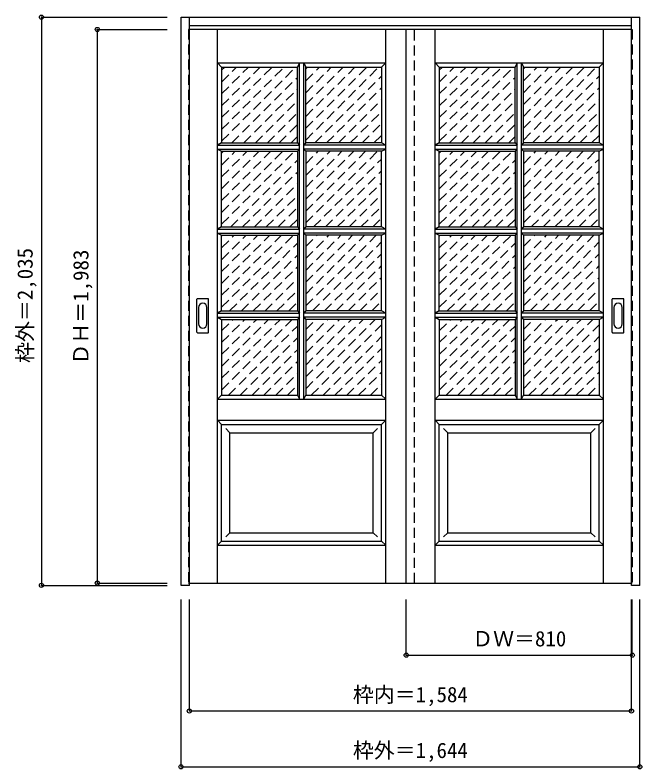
# Model space of a CAD drawing. Units: millimetres, scale not verified. Extents: x -1393 to 853, y -1762 to 938.
import ezdxf
from ezdxf.enums import TextEntityAlignment as Align

# ---------------------------------------------------------------- set-up
doc = ezdxf.new("R2010")
doc.units = ezdxf.units.MM
doc.header["$LTSCALE"] = 30
doc.header["$PDMODE"] = 32
doc.header["$PDSIZE"] = 15
doc.linetypes.add('DASHED1', pattern=[1.8, 1.2, -0.6])
doc.layers.add('0-0', color=4, linetype='Continuous')
doc.layers.add('0-1_寸法', color=7, linetype='Continuous')
doc.styles.add('ＭＳ ゴシック', font='')
doc.styles.get('ＭＳ ゴシック').set_extended_font_data('MS Gothic')

msp = doc.modelspace()

# ---------------------------------------------------------------- linework, layer by layer
at = {"layer": '0-0', "color": 3}
for p, q in [((-798.82, -1104.89), (-798.82, 930.61)), ((-798.82, 930.61), (845.18, 930.61)), ((-768.82, -1104.89), (-768.82, 930.61)), ((815.18, -1095.85), (815.18, 930.61)), ((845.18, -1104.89), (845.18, 930.61)), ((-768.82, 900.61), (815.18, 900.61)), ((815.18, 886.61), (-768.82, 886.61)), ((8.18, -1096.39), (8.18, 886.61)), ((-653.32, 751.61), (-381.82, 751.61)), ((-381.82, 480.11), (-381.82, 751.61)), ((-351.82, 480.11), (-351.82, 751.61)), ((-351.82, 751.61), (-80.32, 751.61)), ((126.68, 751.61), (398.18, 751.61)), ((398.18, 480.11), (398.18, 751.61)), ((428.18, 480.11), (428.18, 751.61)), ((428.18, 751.61), (699.68, 751.61)), ((-653.32, 179.11), (-653.32, 450.11)), ((-653.32, 450.11), (-381.82, 450.11)), ((-381.82, 450.11), (-381.82, 179.11)), ((-351.82, 450.11), (-351.82, 179.11)), ((-80.32, 450.11), (-351.82, 450.11)), ((-80.32, 179.11), (-80.32, 450.11)), ((126.68, 179.11), (126.68, 450.11)), ((126.68, 450.11), (398.18, 450.11)), ((398.18, 450.11), (398.18, 179.11)), ((428.18, 450.11), (428.18, 179.11)), ((699.68, 450.11), (428.18, 450.11)), ((699.68, 179.11), (699.68, 450.11)), ((-653.32, 179.11), (-381.82, 179.11)), ((-80.32, 179.11), (-351.82, 179.11)), ((126.68, 179.11), (398.18, 179.11)), ((699.68, 179.11), (428.18, 179.11)), ((-653.32, -121.89), (-653.32, 149.11)), ((-653.32, 149.11), (-381.82, 149.11)), ((-381.82, 149.11), (-381.82, -121.89)), ((-351.82, 149.11), (-351.82, -121.89)), ((-80.32, 149.11), (-351.82, 149.11)), ((-80.32, -121.89), (-80.32, 149.11)), ((126.68, -121.89), (126.68, 149.11)), ((126.68, 149.11), (398.18, 149.11)), ((398.18, 149.11), (398.18, -121.89)), ((428.18, 149.11), (428.18, -121.89)), ((699.68, 149.11), (428.18, 149.11)), ((699.68, -121.89), (699.68, 149.11)), ((-741.82, -198.39), (-741.82, -79.39)), ((-701.32, -77.89), (-740.32, -77.89)), ((-699.82, -198.39), (-699.82, -79.39)), ((746.18, -198.39), (746.18, -79.39)), ((786.68, -77.89), (747.68, -77.89)), ((788.18, -198.39), (788.18, -79.39)), ((-653.32, -121.89), (-381.82, -121.89)), ((-80.32, -121.89), (-351.82, -121.89)), ((126.68, -121.89), (398.18, -121.89)), ((699.68, -121.89), (428.18, -121.89)), ((-653.32, -151.89), (-653.32, -423.39)), ((-653.32, -151.89), (-381.82, -151.89)), ((-381.82, -151.89), (-381.82, -423.39)), ((-80.32, -151.89), (-351.82, -151.89)), ((-80.32, -151.89), (-80.32, -423.39)), ((126.68, -151.89), (126.68, -423.39)), ((126.68, -151.89), (398.18, -151.89)), ((398.18, -151.89), (398.18, -423.39)), ((699.68, -151.89), (428.18, -151.89)), ((699.68, -151.89), (699.68, -423.39)), ((-740.32, -199.89), (-701.32, -199.89)), ((747.68, -199.89), (786.68, -199.89)), ((-653.32, -423.39), (-381.82, -423.39)), ((126.68, -423.39), (398.18, -423.39)), ((-653.32, -528.39), (-80.32, -528.39)), ((-653.32, -946.39), (-653.32, -528.39)), ((-80.32, -946.39), (-80.32, -528.39)), ((126.68, -528.39), (699.68, -528.39)), ((126.68, -946.39), (126.68, -528.39)), ((699.68, -946.39), (699.68, -528.39)), ((-653.32, -946.39), (-80.32, -946.39)), ((126.68, -946.39), (699.68, -946.39)), ((-768.82, -1104.89), (-798.82, -1104.89)), ((-768.82, -1096.39), (815.18, -1096.39)), ((815.18, -1096.18), (815.18, -1095.85))]:
    msp.add_line(p, q, dxfattribs=at)
at = {"layer": '0-0', "linetype": 'DASHED1'}
for p, q in [((-771.82, 886.61), (-771.82, -1096.39)), ((-768.82, 886.61), (-771.82, 886.61)), ((38.18, -1096.39), (38.18, 886.61)), ((815.18, 886.61), (818.18, 886.61)), ((-653.32, 485.88), (-387.58, 751.61)), ((-653.32, 528.31), (-430.01, 751.61)), ((-653.32, 570.73), (-472.44, 751.61)), ((-653.32, 613.16), (-514.86, 751.61)), ((-653.32, 655.59), (-557.29, 751.61)), ((-653.32, 698.01), (-599.71, 751.61)), ((-653.32, 740.44), (-642.14, 751.61)), ((-351.82, 490.39), (-90.6, 751.61)), ((-351.82, 532.82), (-133.02, 751.61)), ((-351.82, 575.25), (-175.45, 751.61)), ((-351.82, 617.67), (-217.88, 751.61)), ((-351.82, 660.1), (-260.3, 751.61)), ((-351.82, 702.53), (-302.73, 751.61)), ((-351.82, 744.95), (-345.16, 751.61)), ((126.68, 485.88), (392.42, 751.61)), ((126.68, 528.31), (349.99, 751.61)), ((126.68, 570.73), (307.56, 751.61)), ((126.68, 613.16), (265.14, 751.61)), ((126.68, 655.59), (222.71, 751.61)), ((126.68, 698.01), (180.29, 751.61)), ((126.68, 740.44), (137.86, 751.61)), ((428.18, 490.39), (689.4, 751.61)), ((428.18, 532.82), (646.98, 751.61)), ((428.18, 575.25), (604.55, 751.61)), ((428.18, 617.67), (562.12, 751.61)), ((428.18, 660.1), (519.7, 751.61)), ((428.18, 702.53), (477.27, 751.61)), ((428.18, 744.95), (434.84, 751.61)), ((-616.66, 480.11), (-381.82, 714.95)), ((-319.67, 480.11), (-80.32, 719.47)), ((163.34, 480.11), (398.18, 714.95)), ((460.33, 480.11), (699.68, 719.47)), ((-277.24, 480.11), (-80.32, 677.04)), ((502.76, 480.11), (699.68, 677.04)), ((-574.23, 480.11), (-381.82, 672.53)), ((205.77, 480.11), (398.18, 672.53)), ((-531.8, 480.11), (-381.82, 630.1)), ((-234.82, 480.11), (-80.32, 634.62)), ((248.2, 480.11), (398.18, 630.1)), ((545.18, 480.11), (699.68, 634.62)), ((-489.38, 480.11), (-381.82, 587.67)), ((-192.39, 480.11), (-80.32, 592.19)), ((290.62, 480.11), (398.18, 587.67)), ((587.61, 480.11), (699.68, 592.19)), ((-446.95, 480.11), (-381.82, 545.25)), ((-149.97, 480.11), (-80.32, 549.76)), ((333.05, 480.11), (398.18, 545.25)), ((630.03, 480.11), (699.68, 549.76)), ((-404.52, 480.11), (-381.82, 502.82)), ((-107.54, 480.11), (-80.32, 507.34)), ((375.48, 480.11), (398.18, 502.82)), ((672.46, 480.11), (699.68, 507.34)), ((-653.32, 188.89), (-392.1, 450.11)), ((-653.32, 231.32), (-434.52, 450.11)), ((-653.32, 273.75), (-476.95, 450.11)), ((-653.32, 316.17), (-519.38, 450.11)), ((-653.32, 358.6), (-561.8, 450.11)), ((-653.32, 401.03), (-604.23, 450.11)), ((-653.32, 443.45), (-646.66, 450.11)), ((-351.82, 193.41), (-95.11, 450.11)), ((-351.82, 235.84), (-137.54, 450.11)), ((-351.82, 278.26), (-179.97, 450.11)), ((-351.82, 320.69), (-222.39, 450.11)), ((-351.82, 363.12), (-264.82, 450.11)), ((-351.82, 405.54), (-307.24, 450.11)), ((-351.82, 447.97), (-349.67, 450.11)), ((126.68, 188.89), (387.9, 450.11)), ((126.68, 231.32), (345.48, 450.11)), ((126.68, 273.75), (303.05, 450.11)), ((126.68, 316.17), (260.62, 450.11)), ((126.68, 358.6), (218.2, 450.11)), ((126.68, 401.03), (175.77, 450.11)), ((126.68, 443.45), (133.34, 450.11)), ((428.18, 193.41), (684.89, 450.11)), ((428.18, 235.84), (642.46, 450.11)), ((428.18, 278.26), (600.03, 450.11)), ((428.18, 320.69), (557.61, 450.11)), ((428.18, 363.12), (515.18, 450.11)), ((428.18, 405.54), (472.76, 450.11)), ((428.18, 447.97), (430.33, 450.11)), ((-620.67, 179.11), (-381.82, 417.97)), ((-323.69, 179.11), (-80.32, 422.48)), ((159.33, 179.11), (398.18, 417.97)), ((456.31, 179.11), (699.68, 422.48)), ((-281.26, 179.11), (-80.32, 380.06)), ((498.74, 179.11), (699.68, 380.06)), ((-578.24, 179.11), (-381.82, 375.54)), ((201.76, 179.11), (398.18, 375.54)), ((-535.82, 179.11), (-381.82, 333.12)), ((-238.83, 179.11), (-80.32, 337.63)), ((244.18, 179.11), (398.18, 333.12)), ((541.17, 179.11), (699.68, 337.63)), ((-493.39, 179.11), (-381.82, 290.69)), ((-196.41, 179.11), (-80.32, 295.2)), ((286.61, 179.11), (398.18, 290.69)), ((583.59, 179.11), (699.68, 295.2)), ((-450.97, 179.11), (-381.82, 248.26)), ((-153.98, 179.11), (-80.32, 252.78)), ((329.03, 179.11), (398.18, 248.26)), ((626.02, 179.11), (699.68, 252.78)), ((-408.54, 179.11), (-381.82, 205.84)), ((-111.55, 179.11), (-80.32, 210.35)), ((371.46, 179.11), (398.18, 205.84)), ((668.45, 179.11), (699.68, 210.35)), ((-653.32, -108.09), (-396.11, 149.11)), ((-653.32, -65.66), (-438.54, 149.11)), ((-653.32, -23.24), (-480.97, 149.11)), ((-653.32, 19.19), (-523.39, 149.11)), ((-653.32, 61.62), (-565.82, 149.11)), ((-653.32, 104.04), (-608.24, 149.11)), ((-653.32, 146.47), (-650.67, 149.11)), ((-351.82, -103.57), (-99.13, 149.11)), ((-351.82, -61.15), (-141.55, 149.11)), ((-351.82, -18.72), (-183.98, 149.11)), ((-351.82, 23.7), (-226.41, 149.11)), ((-351.82, 66.13), (-268.83, 149.11)), ((-351.82, 108.56), (-311.26, 149.11)), ((126.68, -108.09), (383.89, 149.11)), ((126.68, -65.66), (341.46, 149.11)), ((126.68, -23.24), (299.03, 149.11)), ((126.68, 19.19), (256.61, 149.11)), ((126.68, 61.62), (214.18, 149.11)), ((126.68, 104.04), (171.76, 149.11)), ((126.68, 146.47), (129.33, 149.11)), ((428.18, -103.57), (680.87, 149.11)), ((428.18, -61.15), (638.45, 149.11)), ((428.18, -18.72), (596.02, 149.11)), ((428.18, 23.7), (553.59, 149.11)), ((428.18, 66.13), (511.17, 149.11)), ((428.18, 108.56), (468.74, 149.11)), ((-624.69, -121.89), (-381.82, 120.98)), ((-327.7, -121.89), (-80.32, 125.5)), ((155.31, -121.89), (398.18, 120.98)), ((452.3, -121.89), (699.68, 125.5)), ((-285.27, -121.89), (-80.32, 83.07)), ((494.73, -121.89), (699.68, 83.07)), ((-582.26, -121.89), (-381.82, 78.56)), ((197.74, -121.89), (398.18, 78.56)), ((-539.83, -121.89), (-381.82, 36.13)), ((-242.85, -121.89), (-80.32, 40.65)), ((240.17, -121.89), (398.18, 36.13)), ((537.15, -121.89), (699.68, 40.65)), ((-497.41, -121.89), (-381.82, -6.3)), ((-200.42, -121.89), (-80.32, -1.78)), ((282.59, -121.89), (398.18, -6.3)), ((579.58, -121.89), (699.68, -1.78)), ((-454.98, -121.89), (-381.82, -48.72)), ((-158, -121.89), (-80.32, -44.21)), ((325.02, -121.89), (398.18, -48.72)), ((622, -121.89), (699.68, -44.21)), ((-412.55, -121.89), (-381.82, -91.15)), ((-115.57, -121.89), (-80.32, -86.63)), ((367.45, -121.89), (398.18, -91.15)), ((664.43, -121.89), (699.68, -86.63)), ((-653.32, -405.07), (-400.13, -151.89)), ((-653.32, -362.65), (-442.55, -151.89)), ((-653.32, -320.22), (-484.98, -151.89)), ((-653.32, -277.8), (-527.41, -151.89)), ((-653.32, -235.37), (-569.83, -151.89)), ((-653.32, -192.94), (-612.26, -151.89)), ((-351.82, -400.56), (-103.14, -151.89)), ((-351.82, -358.13), (-145.57, -151.89)), ((-351.82, -315.71), (-188, -151.89)), ((-351.82, -273.28), (-230.42, -151.89)), ((-351.82, -230.85), (-272.85, -151.89)), ((-351.82, -188.43), (-315.27, -151.89)), ((126.68, -405.07), (379.87, -151.89)), ((126.68, -362.65), (337.45, -151.89)), ((126.68, -320.22), (295.02, -151.89)), ((126.68, -277.8), (252.59, -151.89)), ((126.68, -235.37), (210.17, -151.89)), ((126.68, -192.94), (167.74, -151.89)), ((428.18, -400.56), (676.86, -151.89)), ((428.18, -358.13), (634.43, -151.89)), ((428.18, -315.71), (592, -151.89)), ((428.18, -273.28), (549.58, -151.89)), ((428.18, -230.85), (507.15, -151.89)), ((428.18, -188.43), (464.73, -151.89)), ((-629.2, -423.39), (-381.82, -176)), ((-332.22, -423.39), (-80.32, -171.49)), ((150.8, -423.39), (398.18, -176)), ((447.78, -423.39), (699.68, -171.49)), ((-289.79, -423.39), (-80.32, -213.91)), ((490.21, -423.39), (699.68, -213.91)), ((-586.77, -423.39), (-381.82, -218.43)), ((193.23, -423.39), (398.18, -218.43)), ((-544.35, -423.39), (-381.82, -260.85)), ((-247.36, -423.39), (-80.32, -256.34)), ((235.65, -423.39), (398.18, -260.85)), ((532.64, -423.39), (699.68, -256.34)), ((-501.92, -423.39), (-381.82, -303.28)), ((-204.94, -423.39), (-80.32, -298.77)), ((278.08, -423.39), (398.18, -303.28)), ((575.06, -423.39), (699.68, -298.77)), ((-459.5, -423.39), (-381.82, -345.71)), ((-162.51, -423.39), (-80.32, -341.19)), ((320.5, -423.39), (398.18, -345.71)), ((617.49, -423.39), (699.68, -341.19)), ((-417.07, -423.39), (-381.82, -388.13)), ((-120.08, -423.39), (-80.32, -383.62)), ((362.93, -423.39), (398.18, -388.13)), ((659.92, -423.39), (699.68, -383.62)), ((-771.82, -1096.39), (-768.82, -1096.39))]:
    msp.add_line(p, q, dxfattribs=at)
at = {"layer": '0-0', "color": 7}
for p, q in [((-668.32, -1096.39), (-668.32, 886.61)), ((-65.32, -1096.39), (-65.32, 886.61)), ((111.68, -1096.39), (111.68, 886.61)), ((714.68, -1096.39), (714.68, 886.61)), ((-668.32, 766.61), (-65.32, 766.61)), ((-668.32, 766.61), (-653.32, 751.61)), ((-374.32, 766.61), (-381.82, 751.61)), ((-374.32, -438.39), (-374.32, 766.61)), ((-359.32, -438.39), (-359.32, 766.61)), ((-359.32, 766.61), (-351.82, 751.61)), ((-65.32, 766.61), (-80.32, 751.61)), ((111.68, 766.61), (714.68, 766.61)), ((111.68, 766.61), (126.68, 751.61)), ((405.68, 766.61), (398.18, 751.61)), ((405.68, -438.39), (405.68, 766.61)), ((420.68, -438.39), (420.68, 766.61)), ((420.68, 766.61), (428.18, 751.61)), ((714.68, 766.61), (699.68, 751.61)), ((-653.32, 480.11), (-668.32, 472.61)), ((-668.32, 472.61), (-374.32, 472.61)), ((-381.82, 480.11), (-374.32, 472.61)), ((-351.82, 480.11), (-359.32, 472.61)), ((-65.32, 472.61), (-359.32, 472.61)), ((-65.32, 472.61), (-80.32, 480.11)), ((126.68, 480.11), (111.68, 472.61)), ((111.68, 472.61), (405.68, 472.61)), ((398.18, 480.11), (405.68, 472.61)), ((428.18, 480.11), (420.68, 472.61)), ((714.68, 472.61), (420.68, 472.61)), ((714.68, 472.61), (699.68, 480.11)), ((-668.32, 457.61), (-653.32, 450.11)), ((-668.32, 457.61), (-374.32, 457.61)), ((-374.32, 457.61), (-381.82, 450.11)), ((-359.32, 457.61), (-351.82, 450.11)), ((-65.32, 457.61), (-359.32, 457.61)), ((-80.32, 450.11), (-65.32, 457.61)), ((111.68, 457.61), (126.68, 450.11)), ((111.68, 457.61), (405.68, 457.61)), ((405.68, 457.61), (398.18, 450.11)), ((420.68, 457.61), (428.18, 450.11)), ((714.68, 457.61), (420.68, 457.61)), ((699.68, 450.11), (714.68, 457.61)), ((-653.32, 179.11), (-668.32, 171.61)), ((-668.32, 171.61), (-374.32, 171.61)), ((-381.82, 179.11), (-374.32, 171.61)), ((-351.82, 179.11), (-359.32, 171.61)), ((-65.32, 171.61), (-359.32, 171.61)), ((-65.32, 171.61), (-80.32, 179.11)), ((126.68, 179.11), (111.68, 171.61)), ((111.68, 171.61), (405.68, 171.61)), ((398.18, 179.11), (405.68, 171.61)), ((428.18, 179.11), (420.68, 171.61)), ((714.68, 171.61), (420.68, 171.61)), ((714.68, 171.61), (699.68, 179.11)), ((-668.32, 156.61), (-653.32, 149.11)), ((-668.32, 156.61), (-374.32, 156.61)), ((-374.32, 156.61), (-381.82, 149.11)), ((-359.32, 156.61), (-351.82, 149.11)), ((-65.32, 156.61), (-359.32, 156.61)), ((-80.32, 149.11), (-65.32, 156.61)), ((111.68, 156.61), (126.68, 149.11)), ((111.68, 156.61), (405.68, 156.61)), ((405.68, 156.61), (398.18, 149.11)), ((420.68, 156.61), (428.18, 149.11)), ((714.68, 156.61), (420.68, 156.61)), ((699.68, 149.11), (714.68, 156.61)), ((-735.82, -109.29), (-735.82, -168.49)), ((-705.82, -168.49), (-705.82, -109.29)), ((-653.32, -121.89), (-668.32, -129.39)), ((-668.32, -129.39), (-374.32, -129.39)), ((-381.82, -121.89), (-374.32, -129.39)), ((-351.82, -121.89), (-359.32, -129.39)), ((-65.32, -129.39), (-359.32, -129.39)), ((-65.32, -129.39), (-80.32, -121.89)), ((126.68, -121.89), (111.68, -129.39)), ((111.68, -129.39), (405.68, -129.39)), ((398.18, -121.89), (405.68, -129.39)), ((428.18, -121.89), (420.68, -129.39)), ((714.68, -129.39), (420.68, -129.39)), ((714.68, -129.39), (699.68, -121.89)), ((752.18, -109.29), (752.18, -168.49)), ((782.18, -168.49), (782.18, -109.29)), ((-668.32, -144.39), (-653.32, -151.89)), ((-668.32, -144.39), (-374.32, -144.39)), ((-374.32, -144.39), (-381.82, -151.89)), ((-359.32, -144.39), (-351.82, -151.89)), ((-65.32, -144.39), (-359.32, -144.39)), ((-80.32, -151.89), (-65.32, -144.39)), ((111.68, -144.39), (126.68, -151.89)), ((111.68, -144.39), (405.68, -144.39)), ((405.68, -144.39), (398.18, -151.89)), ((420.68, -144.39), (428.18, -151.89)), ((714.68, -144.39), (420.68, -144.39)), ((699.68, -151.89), (714.68, -144.39)), ((-653.32, -423.39), (-668.32, -438.39)), ((-381.82, -423.39), (-374.32, -438.39)), ((-359.32, -438.39), (-351.82, -423.39)), ((-80.32, -423.39), (-65.32, -438.39)), ((126.68, -423.39), (111.68, -438.39)), ((398.18, -423.39), (405.68, -438.39)), ((420.68, -438.39), (428.18, -423.39)), ((699.68, -423.39), (714.68, -438.39)), ((-668.32, -438.39), (-65.32, -438.39)), ((111.68, -438.39), (714.68, -438.39)), ((-668.32, -513.39), (-653.32, -528.39)), ((-668.32, -513.39), (-65.32, -513.39)), ((-65.32, -513.39), (-80.32, -528.39)), ((111.68, -513.39), (126.68, -528.39)), ((111.68, -513.39), (714.68, -513.39)), ((714.68, -513.39), (699.68, -528.39)), ((-638.32, -543.39), (-623.32, -558.39)), ((-623.32, -916.39), (-623.32, -558.39)), ((-623.32, -558.39), (-110.32, -558.39)), ((-95.32, -543.39), (-110.32, -558.39)), ((-110.32, -916.39), (-110.32, -558.39)), ((141.68, -543.39), (156.68, -558.39)), ((156.68, -916.39), (156.68, -558.39)), ((156.68, -558.39), (669.68, -558.39)), ((684.68, -543.39), (669.68, -558.39)), ((669.68, -916.39), (669.68, -558.39)), ((-623.32, -916.39), (-638.32, -931.39)), ((-623.32, -916.39), (-110.32, -916.39)), ((-110.32, -916.39), (-95.32, -931.39)), ((156.68, -916.39), (141.68, -931.39)), ((156.68, -916.39), (669.68, -916.39)), ((669.68, -916.39), (684.68, -931.39)), ((-653.32, -946.39), (-668.32, -961.39)), ((-668.32, -961.39), (-65.32, -961.39)), ((-80.32, -946.39), (-65.32, -961.39)), ((126.68, -946.39), (111.68, -961.39)), ((111.68, -961.39), (714.68, -961.39)), ((699.68, -946.39), (714.68, -961.39))]:
    msp.add_line(p, q, dxfattribs=at)
at = {"layer": '0-0', "linetype": 'DASHED1'}
msp.add_lwpolyline([(818.18, 886.61), (818.18, -1096.39), (815.18, -1096.39)], dxfattribs=at)
at = {"layer": '0-0', "color": 3}
for points in [[(-653.32, 751.61), (-653.32, 480.11), (-381.82, 480.11)], [(-80.32, 751.61), (-80.32, 480.11), (-351.82, 480.11)], [(126.68, 751.61), (126.68, 480.11), (398.18, 480.11)], [(699.68, 751.61), (699.68, 480.11), (428.18, 480.11)], [(-351.82, -151.89), (-351.82, -423.39), (-80.32, -423.39)], [(428.18, -151.89), (428.18, -423.39), (699.68, -423.39)], [(845.18, -1104.89), (815.18, -1104.89), (815.18, -1096.18)]]:
    msp.add_lwpolyline(points, dxfattribs=at)
for centre, start, end in [((-740.32, -79.39), 90, 180), ((-701.32, -79.39), 0, 90), ((747.68, -79.39), 90, 180), ((786.68, -79.39), 0, 90), ((-740.32, -198.39), 180, 270), ((-701.32, -198.39), 270, 0), ((747.68, -198.39), 180, 270), ((786.68, -198.39), 270, 0)]:
    msp.add_arc(centre, 1.5, start, end, dxfattribs=at)
at = {"layer": '0-0', "color": 7}
for centre, start, end in [((-720.82, -109.29), 0, 180), ((767.18, -109.29), 0, 180), ((-720.82, -168.49), 180, 0), ((767.18, -168.49), 180, 0)]:
    msp.add_arc(centre, 15, start, end, dxfattribs=at)
at = {"layer": '0-1_寸法', "color": 4}
for p, q in [((-1298.82, 930.61), (-1298.82, -1104.89)), ((-1298.82, 930.61), (-848.82, 930.61)), ((-1098.82, 886.61), (-848.82, 886.61)), ((-1098.82, 886.61), (-1098.82, -1096.39)), ((-1298.82, -1104.89), (-848.82, -1104.89)), ((-1098.82, -1096.39), (-848.82, -1096.39)), ((-798.82, -1754.89), (-798.82, -1154.89)), ((-768.82, -1554.89), (-768.82, -1154.89)), ((8.18, -1354.89), (8.18, -1154.89)), ((818.18, -1354.89), (818.18, -1154.89)), ((8.18, -1354.89), (818.18, -1354.89))]:
    msp.add_line(p, q, dxfattribs=at)
for points in [[(-798.82, -1754.89), (845.18, -1754.89), (845.18, -1154.89)], [(-768.82, -1554.89), (815.18, -1554.89), (815.18, -1154.89)]]:
    msp.add_lwpolyline(points, dxfattribs=at)
at = {"layer": '0-1_寸法'}
for p in [(-1298.82, 930.61), (-1098.82, 886.61), (-1298.82, -1104.89), (-1098.82, -1096.39), (8.18, -1354.89), (818.18, -1354.89), (-768.82, -1554.89), (815.18, -1554.89), (-798.82, -1754.89), (845.18, -1754.89)]:
    msp.add_point(p, dxfattribs=at)

# ---------------------------------------------------------------- texts
at = {"layer": '0-1_寸法', "style": 'ＭＳ ゴシック'}
for s, p in [('枠外＝2,035', (-1313.82, -308.14)), ('ＤＨ＝1,983', (-1113.82, -314.14))]:
    msp.add_text(s, height=54.99, rotation=90, dxfattribs=at).set_placement(p, align=Align.BOTTOM_LEFT)
for s, p in [('ＤＷ＝810', (244.43, -1339.89)), ('枠内＝1,584', (-183.07, -1539.89)), ('枠外＝1,644', (-183.07, -1739.89))]:
    msp.add_text(s, height=54.99, dxfattribs=at).set_placement(p, align=Align.BOTTOM_LEFT)

doc.saveas('drawing.dxf')
